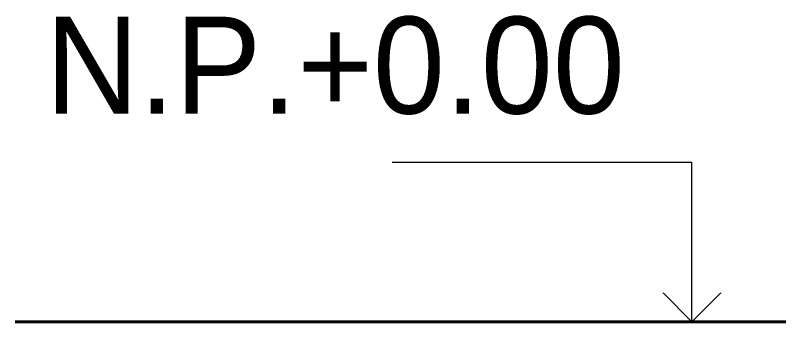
# Model space of a CAD drawing. Header units: millimetres. Extents: x 299 to 587, y 59 to 284.
# Drawn here: x 340.221 to 341.925, y 198.066 to 198.749 of the extents above; entities that cross this region are included whole.
import ezdxf

# ---------------------------------------------------------------- set-up
doc = ezdxf.new("R2010")
doc.units = ezdxf.units.MM
doc.layers.get('0').update_dxf_attribs({"lineweight": 5})
doc.layers.add('trr', color=11, linetype='Continuous', lineweight=40)

msp = doc.modelspace()

# ---------------------------------------------------------------- linework, layer by layer
at = {"linetype": 'Continuous'}
for p, q in [((341.0623, 198.4221), (341.7309, 198.4221)), ((341.7309, 198.0661), (341.7309, 198.4221)), ((341.7309, 198.0661), (341.6666, 198.1303)), ((341.7309, 198.0661), (341.7951, 198.1303))]:
    msp.add_line(p, q, dxfattribs=at)
at = {"layer": 'trr'}
msp.add_line((343.2405, 198.0661), (340.2212, 198.0661), dxfattribs=at)

# ---------------------------------------------------------------- texts
at = {"linetype": 'Continuous'}
msp.add_text('N.P.+0.00', height=0.216, dxfattribs=at).set_placement((340.2887, 198.53))

doc.saveas('drawing.dxf')
